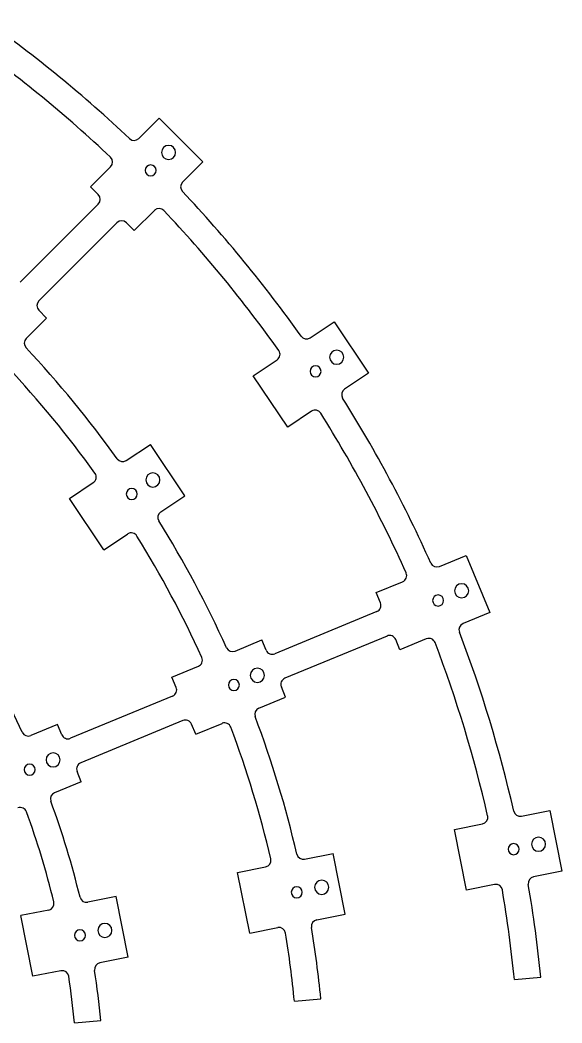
# Model space of a CAD drawing. Header units: millimetres. Extents: x -62 to 273, y 1 to 296.
# Drawn here: x 149.9 to 272.5, y 5.7 to 232.7 of the extents above; entities that cross this region are included whole.
import ezdxf

# ---------------------------------------------------------------- set-up
doc = ezdxf.new("R2010")
doc.units = ezdxf.units.MM
doc.header["$MEASUREMENT"] = 0

# ---------------------------------------------------------------- blocks, each defined once
blk = doc.blocks.new('block 4')
at = {"color": 7, "lineweight": 25, "true_color": 0xffffff}
blk.add_open_spline([(260.32, 45.02), (260.32, 45.71), (260.88, 46.27), (261.57, 46.27), (262.26, 46.27), (262.82, 45.71), (262.82, 45.02), (262.82, 44.33), (262.26, 43.77), (261.57, 43.77), (260.88, 43.77), (260.32, 44.33), (260.32, 45.02), (260.32, 45.02), (260.32, 45.02), (260.32, 45.02)], degree=3, knots=[0, 0, 0, 0, 1, 1, 1, 2, 2, 2, 3, 3, 3, 4, 4, 4, 5, 5, 5, 5], dxfattribs=at)
blk = doc.blocks.new('block 5')
at = {"color": 7, "lineweight": 25, "true_color": 0xffffff}
blk.add_open_spline([(265.61, 46.14), (265.61, 47.03), (266.33, 47.74), (267.21, 47.74), (268.1, 47.74), (268.81, 47.03), (268.81, 46.14), (268.81, 45.26), (268.1, 44.54), (267.21, 44.54), (266.33, 44.54), (265.61, 45.26), (265.61, 46.14), (265.61, 46.14), (265.61, 46.14), (265.61, 46.14)], degree=3, knots=[0, 0, 0, 0, 1, 1, 1, 2, 2, 2, 3, 3, 3, 4, 4, 4, 5, 5, 5, 5], dxfattribs=at)
blk = doc.blocks.new('block 6')
at = {"color": 7, "lineweight": 25, "true_color": 0xffffff}
blk.add_open_spline([(243.25, 101.3), (243.25, 101.99), (243.81, 102.55), (244.5, 102.55), (245.19, 102.55), (245.75, 101.99), (245.75, 101.3), (245.75, 100.61), (245.19, 100.05), (244.5, 100.05), (243.81, 100.05), (243.25, 100.61), (243.25, 101.3), (243.25, 101.3), (243.25, 101.3), (243.25, 101.3)], degree=3, knots=[0, 0, 0, 0, 1, 1, 1, 2, 2, 2, 3, 3, 3, 4, 4, 4, 5, 5, 5, 5], dxfattribs=at)
blk = doc.blocks.new('block 7')
at = {"color": 7, "lineweight": 25, "true_color": 0xffffff}
blk.add_open_spline([(248.21, 103.5), (248.21, 104.38), (248.93, 105.1), (249.81, 105.1), (250.7, 105.1), (251.41, 104.38), (251.41, 103.5), (251.41, 102.62), (250.7, 101.9), (249.81, 101.9), (248.93, 101.9), (248.21, 102.62), (248.21, 103.5), (248.21, 103.5), (248.21, 103.5), (248.21, 103.5)], degree=3, knots=[0, 0, 0, 0, 1, 1, 1, 2, 2, 2, 3, 3, 3, 4, 4, 4, 5, 5, 5, 5], dxfattribs=at)
blk = doc.blocks.new('block 8')
at = {"color": 7, "lineweight": 25, "true_color": 0xffffff}
blk.add_open_spline([(215.53, 153.16), (215.53, 153.85), (216.09, 154.41), (216.78, 154.41), (217.47, 154.41), (218.03, 153.85), (218.03, 153.16), (218.03, 152.47), (217.47, 151.91), (216.78, 151.91), (216.09, 151.91), (215.53, 152.47), (215.53, 153.16), (215.53, 153.16), (215.53, 153.16), (215.53, 153.16)], degree=3, knots=[0, 0, 0, 0, 1, 1, 1, 2, 2, 2, 3, 3, 3, 4, 4, 4, 5, 5, 5, 5], dxfattribs=at)
blk = doc.blocks.new('block 9')
at = {"color": 7, "lineweight": 25, "true_color": 0xffffff}
blk.add_open_spline([(219.96, 156.36), (219.96, 157.24), (220.68, 157.96), (221.56, 157.96), (222.44, 157.96), (223.16, 157.24), (223.16, 156.36), (223.16, 155.48), (222.44, 154.76), (221.56, 154.76), (220.68, 154.76), (219.96, 155.48), (219.96, 156.36), (219.96, 156.36), (219.96, 156.36), (219.96, 156.36)], degree=3, knots=[0, 0, 0, 0, 1, 1, 1, 2, 2, 2, 3, 3, 3, 4, 4, 4, 5, 5, 5, 5], dxfattribs=at)
blk = doc.blocks.new('block 10')
at = {"color": 7, "lineweight": 25, "true_color": 0xffffff}
blk.add_open_spline([(178.22, 198.63), (178.22, 199.32), (178.78, 199.88), (179.47, 199.88), (180.16, 199.88), (180.72, 199.32), (180.72, 198.63), (180.72, 197.94), (180.16, 197.38), (179.47, 197.38), (178.78, 197.38), (178.22, 197.94), (178.22, 198.63), (178.22, 198.63), (178.22, 198.63), (178.22, 198.63)], degree=3, knots=[0, 0, 0, 0, 1, 1, 1, 2, 2, 2, 3, 3, 3, 4, 4, 4, 5, 5, 5, 5], dxfattribs=at)
blk = doc.blocks.new('block 11')
at = {"color": 7, "lineweight": 25, "true_color": 0xffffff}
blk.add_open_spline([(181.94, 202.69), (181.94, 203.57), (182.65, 204.29), (183.54, 204.29), (184.42, 204.29), (185.14, 203.57), (185.14, 202.69), (185.14, 201.81), (184.42, 201.09), (183.54, 201.09), (182.65, 201.09), (181.94, 201.81), (181.94, 202.69), (181.94, 202.69), (181.94, 202.69), (181.94, 202.69)], degree=3, knots=[0, 0, 0, 0, 1, 1, 1, 2, 2, 2, 3, 3, 3, 4, 4, 4, 5, 5, 5, 5], dxfattribs=at)
blk = doc.blocks.new('block 20')
at = {"color": 7, "lineweight": 25, "true_color": 0xffffff}
blk.add_open_spline([(211.28, 35.27), (211.28, 35.96), (211.84, 36.52), (212.53, 36.52), (213.22, 36.52), (213.78, 35.96), (213.78, 35.27), (213.78, 34.58), (213.22, 34.02), (212.53, 34.02), (211.84, 34.02), (211.28, 34.58), (211.28, 35.27), (211.28, 35.27), (211.28, 35.27), (211.28, 35.27)], degree=3, knots=[0, 0, 0, 0, 1, 1, 1, 2, 2, 2, 3, 3, 3, 4, 4, 4, 5, 5, 5, 5], dxfattribs=at)
blk = doc.blocks.new('block 21')
at = {"color": 7, "lineweight": 25, "true_color": 0xffffff}
blk.add_open_spline([(216.57, 36.39), (216.57, 37.27), (217.29, 37.99), (218.17, 37.99), (219.06, 37.99), (219.77, 37.27), (219.77, 36.39), (219.77, 35.5), (219.06, 34.79), (218.17, 34.79), (217.29, 34.79), (216.57, 35.5), (216.57, 36.39), (216.57, 36.39), (216.57, 36.39), (216.57, 36.39)], degree=3, knots=[0, 0, 0, 0, 1, 1, 1, 2, 2, 2, 3, 3, 3, 4, 4, 4, 5, 5, 5, 5], dxfattribs=at)
blk = doc.blocks.new('block 22')
at = {"color": 7, "lineweight": 25, "true_color": 0xffffff}
blk.add_open_spline([(197.06, 82.16), (197.06, 82.85), (197.62, 83.41), (198.31, 83.41), (199, 83.41), (199.56, 82.85), (199.56, 82.16), (199.56, 81.47), (199, 80.91), (198.31, 80.91), (197.62, 80.91), (197.06, 81.47), (197.06, 82.16), (197.06, 82.16), (197.06, 82.16), (197.06, 82.16)], degree=3, knots=[0, 0, 0, 0, 1, 1, 1, 2, 2, 2, 3, 3, 3, 4, 4, 4, 5, 5, 5, 5], dxfattribs=at)
blk = doc.blocks.new('block 23')
at = {"color": 7, "lineweight": 25, "true_color": 0xffffff}
blk.add_open_spline([(202.02, 84.36), (202.02, 85.25), (202.74, 85.96), (203.62, 85.96), (204.5, 85.96), (205.22, 85.25), (205.22, 84.36), (205.22, 83.48), (204.5, 82.76), (203.62, 82.76), (202.74, 82.76), (202.02, 83.48), (202.02, 84.36), (202.02, 84.36), (202.02, 84.36), (202.02, 84.36)], degree=3, knots=[0, 0, 0, 0, 1, 1, 1, 2, 2, 2, 3, 3, 3, 4, 4, 4, 5, 5, 5, 5], dxfattribs=at)
blk = doc.blocks.new('block 24')
at = {"color": 7, "lineweight": 25, "true_color": 0xffffff}
blk.add_open_spline([(173.96, 125.39), (173.96, 126.08), (174.52, 126.64), (175.21, 126.64), (175.9, 126.64), (176.46, 126.08), (176.46, 125.39), (176.46, 124.7), (175.9, 124.14), (175.21, 124.14), (174.52, 124.14), (173.96, 124.7), (173.96, 125.39), (173.96, 125.39), (173.96, 125.39), (173.96, 125.39)], degree=3, knots=[0, 0, 0, 0, 1, 1, 1, 2, 2, 2, 3, 3, 3, 4, 4, 4, 5, 5, 5, 5], dxfattribs=at)
blk = doc.blocks.new('block 25')
at = {"color": 7, "lineweight": 25, "true_color": 0xffffff}
blk.add_open_spline([(178.39, 128.58), (178.39, 129.46), (179.1, 130.18), (179.99, 130.18), (180.87, 130.18), (181.59, 129.46), (181.59, 128.58), (181.59, 127.7), (180.87, 126.98), (179.99, 126.98), (179.1, 126.98), (178.39, 127.7), (178.39, 128.58), (178.39, 128.58), (178.39, 128.58), (178.39, 128.58)], degree=3, knots=[0, 0, 0, 0, 1, 1, 1, 2, 2, 2, 3, 3, 3, 4, 4, 4, 5, 5, 5, 5], dxfattribs=at)
blk = doc.blocks.new('block 36')
at = {"color": 7, "lineweight": 25, "true_color": 0xffffff}
blk.add_open_spline([(162.25, 25.51), (162.25, 26.2), (162.8, 26.76), (163.5, 26.76), (164.19, 26.76), (164.75, 26.2), (164.75, 25.51), (164.75, 24.82), (164.19, 24.26), (163.5, 24.26), (162.8, 24.26), (162.25, 24.82), (162.25, 25.51), (162.25, 25.51), (162.25, 25.51), (162.25, 25.51)], degree=3, knots=[0, 0, 0, 0, 1, 1, 1, 2, 2, 2, 3, 3, 3, 4, 4, 4, 5, 5, 5, 5], dxfattribs=at)
blk = doc.blocks.new('block 37')
at = {"color": 7, "lineweight": 25, "true_color": 0xffffff}
blk.add_open_spline([(167.53, 26.63), (167.53, 27.52), (168.25, 28.23), (169.13, 28.23), (170.02, 28.23), (170.73, 27.52), (170.73, 26.63), (170.73, 25.75), (170.02, 25.03), (169.13, 25.03), (168.25, 25.03), (167.53, 25.75), (167.53, 26.63), (167.53, 26.63), (167.53, 26.63), (167.53, 26.63)], degree=3, knots=[0, 0, 0, 0, 1, 1, 1, 2, 2, 2, 3, 3, 3, 4, 4, 4, 5, 5, 5, 5], dxfattribs=at)
blk = doc.blocks.new('block 38')
at = {"color": 7, "lineweight": 25, "true_color": 0xffffff}
blk.add_open_spline([(150.86, 63.03), (150.86, 63.72), (151.42, 64.28), (152.11, 64.28), (152.8, 64.28), (153.36, 63.72), (153.36, 63.03), (153.36, 62.34), (152.8, 61.78), (152.11, 61.78), (151.42, 61.78), (150.86, 62.34), (150.86, 63.03), (150.86, 63.03), (150.86, 63.03), (150.86, 63.03)], degree=3, knots=[0, 0, 0, 0, 1, 1, 1, 2, 2, 2, 3, 3, 3, 4, 4, 4, 5, 5, 5, 5], dxfattribs=at)
blk = doc.blocks.new('block 39')
at = {"color": 7, "lineweight": 25, "true_color": 0xffffff}
blk.add_open_spline([(155.83, 65.23), (155.83, 66.11), (156.54, 66.83), (157.43, 66.83), (158.31, 66.83), (159.03, 66.11), (159.03, 65.23), (159.03, 64.35), (158.31, 63.63), (157.43, 63.63), (156.54, 63.63), (155.83, 64.35), (155.83, 65.23), (155.83, 65.23), (155.83, 65.23), (155.83, 65.23)], degree=3, knots=[0, 0, 0, 0, 1, 1, 1, 2, 2, 2, 3, 3, 3, 4, 4, 4, 5, 5, 5, 5], dxfattribs=at)
blk = doc.blocks.new('block 111')
at = {"color": 7, "lineweight": 25, "true_color": 0xffffff}
blk.add_lwpolyline([(167.63, 191.02), (149.95, 173.35)], dxfattribs=at)
blk = doc.blocks.new('block 112')
at = {"color": 7, "lineweight": 25, "true_color": 0xffffff}
blk.add_lwpolyline([(167.63, 193.15), (165.86, 194.91)], dxfattribs=at)
blk = doc.blocks.new('block 113')
at = {"color": 7, "lineweight": 25, "true_color": 0xffffff}
blk.add_lwpolyline([(165.86, 194.91), (170.43, 199.48)], dxfattribs=at)
blk = doc.blocks.new('block 167')
at = {"color": 7, "lineweight": 25, "true_color": 0xffffff}
blk.add_lwpolyline([(158.44, 73.23), (152.39, 70.72)], dxfattribs=at)
blk = doc.blocks.new('block 168')
at = {"color": 7, "lineweight": 25, "true_color": 0xffffff}
blk.add_lwpolyline([(159.4, 70.92), (158.44, 73.23)], dxfattribs=at)
blk = doc.blocks.new('block 169')
at = {"color": 7, "lineweight": 25, "true_color": 0xffffff}
blk.add_lwpolyline([(184.46, 79.67), (161.36, 70.11)], dxfattribs=at)
blk = doc.blocks.new('block 170')
at = {"color": 7, "lineweight": 25, "true_color": 0xffffff}
blk.add_lwpolyline([(185.27, 81.63), (184.31, 83.94)], dxfattribs=at)
blk = doc.blocks.new('block 171')
at = {"color": 7, "lineweight": 25, "true_color": 0xffffff}
blk.add_lwpolyline([(184.31, 83.94), (190.27, 86.41)], dxfattribs=at)
blk = doc.blocks.new('block 172')
at = {"color": 7, "lineweight": 25, "true_color": 0xffffff}
blk.add_lwpolyline([(168.91, 112.76), (174.27, 116.34)], dxfattribs=at)
blk = doc.blocks.new('block 173')
at = {"color": 7, "lineweight": 25, "true_color": 0xffffff}
blk.add_lwpolyline([(168.91, 112.76), (161.13, 124.4)], dxfattribs=at)
blk = doc.blocks.new('block 174')
at = {"color": 7, "lineweight": 25, "true_color": 0xffffff}
blk.add_lwpolyline([(161.13, 124.4), (166.49, 127.98)], dxfattribs=at)
blk = doc.blocks.new('block 179')
at = {"color": 7, "lineweight": 25, "true_color": 0xffffff}
blk.add_lwpolyline([(151.33, 160.59), (155.96, 165.21)], dxfattribs=at)
blk = doc.blocks.new('block 180')
at = {"color": 7, "lineweight": 25, "true_color": 0xffffff}
blk.add_lwpolyline([(173.98, 132.99), (179.42, 136.62)], dxfattribs=at)
blk = doc.blocks.new('block 181')
at = {"color": 7, "lineweight": 25, "true_color": 0xffffff}
blk.add_lwpolyline([(187.2, 124.98), (179.42, 136.62)], dxfattribs=at)
blk = doc.blocks.new('block 182')
at = {"color": 7, "lineweight": 25, "true_color": 0xffffff}
blk.add_lwpolyline([(181.76, 121.35), (187.2, 124.98)], dxfattribs=at)
blk = doc.blocks.new('block 183')
at = {"color": 7, "lineweight": 25, "true_color": 0xffffff}
blk.add_lwpolyline([(198.59, 89.86), (204.64, 92.36)], dxfattribs=at)
blk = doc.blocks.new('block 184')
at = {"color": 7, "lineweight": 25, "true_color": 0xffffff}
blk.add_lwpolyline([(205.59, 90.05), (204.64, 92.36)], dxfattribs=at)
blk = doc.blocks.new('block 185')
at = {"color": 7, "lineweight": 25, "true_color": 0xffffff}
blk.add_lwpolyline([(230.65, 98.81), (207.55, 89.24)], dxfattribs=at)
blk = doc.blocks.new('block 186')
at = {"color": 7, "lineweight": 25, "true_color": 0xffffff}
blk.add_lwpolyline([(231.46, 100.77), (230.51, 103.08)], dxfattribs=at)
blk = doc.blocks.new('block 187')
at = {"color": 7, "lineweight": 25, "true_color": 0xffffff}
blk.add_lwpolyline([(230.51, 103.08), (236.47, 105.55)], dxfattribs=at)
blk = doc.blocks.new('block 188')
at = {"color": 7, "lineweight": 25, "true_color": 0xffffff}
blk.add_lwpolyline([(215.85, 144.13), (210.48, 140.54)], dxfattribs=at)
blk = doc.blocks.new('block 189')
at = {"color": 7, "lineweight": 25, "true_color": 0xffffff}
blk.add_lwpolyline([(210.48, 140.54), (202.7, 152.18)], dxfattribs=at)
blk = doc.blocks.new('block 190')
at = {"color": 7, "lineweight": 25, "true_color": 0xffffff}
blk.add_lwpolyline([(202.7, 152.18), (208.08, 155.77)], dxfattribs=at)
blk = doc.blocks.new('block 191')
at = {"color": 7, "lineweight": 25, "true_color": 0xffffff}
blk.add_lwpolyline([(180.33, 189.58), (175.76, 185.01)], dxfattribs=at)
blk = doc.blocks.new('block 192')
at = {"color": 7, "lineweight": 25, "true_color": 0xffffff}
blk.add_lwpolyline([(175.76, 185.01), (173.99, 186.78)], dxfattribs=at)
blk = doc.blocks.new('block 193')
at = {"color": 7, "lineweight": 25, "true_color": 0xffffff}
blk.add_lwpolyline([(171.87, 186.78), (154.19, 169.1)], dxfattribs=at)
blk = doc.blocks.new('block 194')
at = {"color": 7, "lineweight": 25, "true_color": 0xffffff}
blk.add_lwpolyline([(155.96, 165.21), (154.19, 166.98)], dxfattribs=at)
blk = doc.blocks.new('block 245')
at = {"color": 7, "lineweight": 25, "true_color": 0xffffff}
blk.add_lwpolyline([(176.79, 205.85), (181.41, 210.47)], dxfattribs=at)
blk = doc.blocks.new('block 246')
at = {"color": 7, "lineweight": 25, "true_color": 0xffffff}
blk.add_lwpolyline([(181.41, 210.47), (191.31, 200.57)], dxfattribs=at)
blk = doc.blocks.new('block 247')
at = {"color": 7, "lineweight": 25, "true_color": 0xffffff}
blk.add_lwpolyline([(191.31, 200.57), (186.69, 195.95)], dxfattribs=at)
blk = doc.blocks.new('block 248')
at = {"color": 7, "lineweight": 25, "true_color": 0xffffff}
blk.add_lwpolyline([(215.56, 160.77), (221, 164.4)], dxfattribs=at)
blk = doc.blocks.new('block 249')
at = {"color": 7, "lineweight": 25, "true_color": 0xffffff}
blk.add_lwpolyline([(221, 164.4), (228.77, 152.76)], dxfattribs=at)
blk = doc.blocks.new('block 250')
at = {"color": 7, "lineweight": 25, "true_color": 0xffffff}
blk.add_lwpolyline([(228.77, 152.76), (223.34, 149.13)], dxfattribs=at)
blk = doc.blocks.new('block 251')
at = {"color": 7, "lineweight": 25, "true_color": 0xffffff}
blk.add_lwpolyline([(244.79, 109), (250.83, 111.5)], dxfattribs=at)
blk = doc.blocks.new('block 252')
at = {"color": 7, "lineweight": 25, "true_color": 0xffffff}
blk.add_lwpolyline([(250.83, 111.5), (256.19, 98.56)], dxfattribs=at)
blk = doc.blocks.new('block 253')
at = {"color": 7, "lineweight": 25, "true_color": 0xffffff}
blk.add_lwpolyline([(256.19, 98.56), (250.15, 96.06)], dxfattribs=at)
blk = doc.blocks.new('block 254')
at = {"color": 7, "lineweight": 25, "true_color": 0xffffff}
blk.add_lwpolyline([(263.36, 52.51), (269.77, 53.79)], dxfattribs=at)
blk = doc.blocks.new('block 255')
at = {"color": 7, "lineweight": 25, "true_color": 0xffffff}
blk.add_lwpolyline([(269.77, 53.79), (272.5, 40.06)], dxfattribs=at)
blk = doc.blocks.new('block 256')
at = {"color": 7, "lineweight": 25, "true_color": 0xffffff}
blk.add_lwpolyline([(272.5, 40.06), (266.09, 38.78)], dxfattribs=at)
blk = doc.blocks.new('block 257')
at = {"color": 7, "lineweight": 25, "true_color": 0xffffff}
blk.add_lwpolyline([(261.75, 15.49), (267.72, 16.08)], dxfattribs=at)
blk = doc.blocks.new('block 258')
at = {"color": 7, "lineweight": 25, "true_color": 0xffffff}
blk.add_lwpolyline([(257.26, 37.03), (250.92, 35.77)], dxfattribs=at)
blk = doc.blocks.new('block 259')
at = {"color": 7, "lineweight": 25, "true_color": 0xffffff}
blk.add_lwpolyline([(250.92, 35.77), (248.19, 49.5)], dxfattribs=at)
blk = doc.blocks.new('block 260')
at = {"color": 7, "lineweight": 25, "true_color": 0xffffff}
blk.add_lwpolyline([(248.19, 49.5), (254.53, 50.76)], dxfattribs=at)
blk = doc.blocks.new('block 261')
at = {"color": 7, "lineweight": 25, "true_color": 0xffffff}
blk.add_lwpolyline([(241.83, 92.62), (235.86, 90.14)], dxfattribs=at)
blk = doc.blocks.new('block 262')
at = {"color": 7, "lineweight": 25, "true_color": 0xffffff}
blk.add_lwpolyline([(235.86, 90.14), (234.91, 92.45)], dxfattribs=at)
blk = doc.blocks.new('block 263')
at = {"color": 7, "lineweight": 25, "true_color": 0xffffff}
blk.add_lwpolyline([(232.95, 93.26), (209.85, 83.7)], dxfattribs=at)
blk = doc.blocks.new('block 264')
at = {"color": 7, "lineweight": 25, "true_color": 0xffffff}
blk.add_lwpolyline([(209.99, 79.43), (209.04, 81.74)], dxfattribs=at)
blk = doc.blocks.new('block 265')
at = {"color": 7, "lineweight": 25, "true_color": 0xffffff}
blk.add_lwpolyline([(203.95, 76.92), (209.99, 79.43)], dxfattribs=at)
blk = doc.blocks.new('block 266')
at = {"color": 7, "lineweight": 25, "true_color": 0xffffff}
blk.add_lwpolyline([(214.31, 42.76), (220.73, 44.03)], dxfattribs=at)
blk = doc.blocks.new('block 267')
at = {"color": 7, "lineweight": 25, "true_color": 0xffffff}
blk.add_lwpolyline([(223.46, 30.3), (220.73, 44.03)], dxfattribs=at)
blk = doc.blocks.new('block 268')
at = {"color": 7, "lineweight": 25, "true_color": 0xffffff}
blk.add_lwpolyline([(217.04, 29.03), (223.46, 30.3)], dxfattribs=at)
blk = doc.blocks.new('block 269')
at = {"color": 7, "lineweight": 25, "true_color": 0xffffff}
blk.add_lwpolyline([(212, 10.59), (217.97, 11.18)], dxfattribs=at)
blk = doc.blocks.new('block 270')
at = {"color": 7, "lineweight": 25, "true_color": 0xffffff}
blk.add_lwpolyline([(201.89, 26.01), (208.21, 27.27)], dxfattribs=at)
blk = doc.blocks.new('block 271')
at = {"color": 7, "lineweight": 25, "true_color": 0xffffff}
blk.add_lwpolyline([(201.89, 26.01), (199.15, 39.74)], dxfattribs=at)
blk = doc.blocks.new('block 272')
at = {"color": 7, "lineweight": 25, "true_color": 0xffffff}
blk.add_lwpolyline([(199.15, 39.74), (205.48, 41)], dxfattribs=at)
blk = doc.blocks.new('block 273')
at = {"color": 7, "lineweight": 25, "true_color": 0xffffff}
blk.add_lwpolyline([(189.67, 71.01), (195.63, 73.48)], dxfattribs=at)
blk = doc.blocks.new('block 274')
at = {"color": 7, "lineweight": 25, "true_color": 0xffffff}
blk.add_lwpolyline([(189.67, 71.01), (188.71, 73.32)], dxfattribs=at)
blk = doc.blocks.new('block 275')
at = {"color": 7, "lineweight": 25, "true_color": 0xffffff}
blk.add_lwpolyline([(186.75, 74.13), (163.66, 64.56)], dxfattribs=at)
blk = doc.blocks.new('block 276')
at = {"color": 7, "lineweight": 25, "true_color": 0xffffff}
blk.add_lwpolyline([(163.8, 60.29), (162.84, 62.6)], dxfattribs=at)
blk = doc.blocks.new('block 277')
at = {"color": 7, "lineweight": 25, "true_color": 0xffffff}
blk.add_lwpolyline([(163.8, 60.29), (157.75, 57.79)], dxfattribs=at)
blk = doc.blocks.new('block 278')
at = {"color": 7, "lineweight": 25, "true_color": 0xffffff}
blk.add_lwpolyline([(171.69, 34.28), (165.26, 33)], dxfattribs=at)
blk = doc.blocks.new('block 279')
at = {"color": 7, "lineweight": 25, "true_color": 0xffffff}
blk.add_lwpolyline([(174.42, 20.55), (171.69, 34.28)], dxfattribs=at)
blk = doc.blocks.new('block 280')
at = {"color": 7, "lineweight": 25, "true_color": 0xffffff}
blk.add_lwpolyline([(174.42, 20.55), (168, 19.27)], dxfattribs=at)
blk = doc.blocks.new('block 281')
at = {"color": 7, "lineweight": 25, "true_color": 0xffffff}
blk.add_lwpolyline([(162.27, 5.69), (168.24, 6.28)], dxfattribs=at)
blk = doc.blocks.new('block 282')
at = {"color": 7, "lineweight": 25, "true_color": 0xffffff}
blk.add_lwpolyline([(159.16, 17.51), (152.85, 16.26)], dxfattribs=at)
blk = doc.blocks.new('block 283')
at = {"color": 7, "lineweight": 25, "true_color": 0xffffff}
blk.add_lwpolyline([(152.85, 16.26), (150.12, 29.99)], dxfattribs=at)
blk = doc.blocks.new('block 284')
at = {"color": 7, "lineweight": 25, "true_color": 0xffffff}
blk.add_lwpolyline([(156.43, 31.24), (150.12, 29.99)], dxfattribs=at)
blk = doc.blocks.new('block 350')
at = {"color": 7, "lineweight": 25, "true_color": 0xffffff}
blk.add_open_spline([(167.63, 191.02), (168.21, 191.61), (168.21, 192.56), (167.63, 193.15)], degree=3, dxfattribs=at)
blk = doc.blocks.new('block 351')
at = {"color": 7, "lineweight": 25, "true_color": 0xffffff}
blk.add_open_spline([(170.43, 199.48), (171.01, 200.07), (171.01, 201.02), (170.43, 201.6), (170.42, 201.61), (170.41, 201.62), (170.39, 201.63)], degree=3, knots=[0, 0, 0, 0, 1, 1, 1, 2, 2, 2, 2], dxfattribs=at)
blk = doc.blocks.new('block 352')
at = {"color": 7, "lineweight": 25, "true_color": 0xffffff}
blk.add_open_spline([(170.39, 201.63), (160.45, 211.02), (149.87, 219.7), (138.73, 227.62)], degree=3, dxfattribs=at)
blk = doc.blocks.new('block 405')
at = {"color": 7, "lineweight": 25, "true_color": 0xffffff}
blk.add_open_spline([(150.45, 71.47), (147.26, 78.36), (143.68, 85.05), (139.73, 91.53)], degree=3, dxfattribs=at)
blk = doc.blocks.new('block 406')
at = {"color": 7, "lineweight": 25, "true_color": 0xffffff}
blk.add_open_spline([(150.45, 71.47), (150.79, 70.75), (151.64, 70.41), (152.39, 70.72)], degree=3, dxfattribs=at)
blk = doc.blocks.new('block 407')
at = {"color": 7, "lineweight": 25, "true_color": 0xffffff}
blk.add_open_spline([(159.4, 70.92), (159.72, 70.15), (160.59, 69.79), (161.36, 70.11)], degree=3, dxfattribs=at)
blk = doc.blocks.new('block 408')
at = {"color": 7, "lineweight": 25, "true_color": 0xffffff}
blk.add_open_spline([(184.46, 79.67), (185.22, 79.99), (185.59, 80.87), (185.27, 81.63)], degree=3, dxfattribs=at)
blk = doc.blocks.new('block 409')
at = {"color": 7, "lineweight": 25, "true_color": 0xffffff}
blk.add_open_spline([(190.27, 86.41), (191.04, 86.73), (191.4, 87.61), (191.08, 88.37), (191.08, 88.39), (191.07, 88.4), (191.06, 88.42)], degree=3, knots=[0, 0, 0, 0, 1, 1, 1, 2, 2, 2, 2], dxfattribs=at)
blk = doc.blocks.new('block 410')
at = {"color": 7, "lineweight": 25, "true_color": 0xffffff}
blk.add_open_spline([(191.06, 88.42), (186.75, 97.88), (181.85, 107.05), (176.38, 115.89)], degree=3, dxfattribs=at)
blk = doc.blocks.new('block 411')
at = {"color": 7, "lineweight": 25, "true_color": 0xffffff}
blk.add_open_spline([(176.38, 115.89), (175.95, 116.59), (175.02, 116.81), (174.32, 116.37), (174.3, 116.36), (174.29, 116.35), (174.27, 116.34)], degree=3, knots=[0, 0, 0, 0, 1, 1, 1, 2, 2, 2, 2], dxfattribs=at)
blk = doc.blocks.new('block 412')
at = {"color": 7, "lineweight": 25, "true_color": 0xffffff}
blk.add_open_spline([(166.49, 127.98), (167.18, 128.44), (167.37, 129.38), (166.91, 130.06), (166.9, 130.08), (166.89, 130.09), (166.88, 130.11)], degree=3, knots=[0, 0, 0, 0, 1, 1, 1, 2, 2, 2, 2], dxfattribs=at)
blk = doc.blocks.new('block 413')
at = {"color": 7, "lineweight": 25, "true_color": 0xffffff}
blk.add_open_spline([(166.88, 130.11), (160.81, 138.54), (154.21, 146.58), (147.12, 154.18)], degree=3, dxfattribs=at)
blk = doc.blocks.new('block 417')
at = {"color": 7, "lineweight": 25, "true_color": 0xffffff}
blk.add_open_spline([(151.33, 160.59), (150.76, 160.02), (150.74, 159.09), (151.3, 158.5)], degree=3, dxfattribs=at)
blk = doc.blocks.new('block 418')
at = {"color": 7, "lineweight": 25, "true_color": 0xffffff}
blk.add_open_spline([(171.93, 133.36), (165.6, 142.18), (158.71, 150.57), (151.3, 158.5)], degree=3, dxfattribs=at)
blk = doc.blocks.new('block 419')
at = {"color": 7, "lineweight": 25, "true_color": 0xffffff}
blk.add_open_spline([(171.93, 133.36), (172.4, 132.7), (173.31, 132.54), (173.98, 132.99)], degree=3, dxfattribs=at)
blk = doc.blocks.new('block 420')
at = {"color": 7, "lineweight": 25, "true_color": 0xffffff}
blk.add_open_spline([(181.76, 121.35), (181.09, 120.9), (180.89, 120), (181.32, 119.31)], degree=3, dxfattribs=at)
blk = doc.blocks.new('block 421')
at = {"color": 7, "lineweight": 25, "true_color": 0xffffff}
blk.add_open_spline([(196.65, 90.62), (192.16, 100.51), (187.04, 110.09), (181.32, 119.31)], degree=3, dxfattribs=at)
blk = doc.blocks.new('block 422')
at = {"color": 7, "lineweight": 25, "true_color": 0xffffff}
blk.add_open_spline([(196.65, 90.62), (196.99, 89.89), (197.84, 89.55), (198.59, 89.86)], degree=3, dxfattribs=at)
blk = doc.blocks.new('block 423')
at = {"color": 7, "lineweight": 25, "true_color": 0xffffff}
blk.add_open_spline([(205.59, 90.05), (205.91, 89.29), (206.79, 88.92), (207.55, 89.24)], degree=3, dxfattribs=at)
blk = doc.blocks.new('block 424')
at = {"color": 7, "lineweight": 25, "true_color": 0xffffff}
blk.add_open_spline([(230.65, 98.81), (231.42, 99.13), (231.78, 100), (231.46, 100.77)], degree=3, dxfattribs=at)
blk = doc.blocks.new('block 425')
at = {"color": 7, "lineweight": 25, "true_color": 0xffffff}
blk.add_open_spline([(236.47, 105.55), (237.24, 105.87), (237.6, 106.74), (237.29, 107.51), (237.28, 107.52), (237.27, 107.54), (237.27, 107.55)], degree=3, knots=[0, 0, 0, 0, 1, 1, 1, 2, 2, 2, 2], dxfattribs=at)
blk = doc.blocks.new('block 426')
at = {"color": 7, "lineweight": 25, "true_color": 0xffffff}
blk.add_open_spline([(237.27, 107.55), (231.67, 120.02), (225.22, 132.09), (217.96, 143.68)], degree=3, dxfattribs=at)
blk = doc.blocks.new('block 427')
at = {"color": 7, "lineweight": 25, "true_color": 0xffffff}
blk.add_open_spline([(217.96, 143.68), (217.52, 144.38), (216.59, 144.59), (215.89, 144.15), (215.88, 144.14), (215.87, 144.14), (215.85, 144.13)], degree=3, knots=[0, 0, 0, 0, 1, 1, 1, 2, 2, 2, 2], dxfattribs=at)
blk = doc.blocks.new('block 428')
at = {"color": 7, "lineweight": 25, "true_color": 0xffffff}
blk.add_open_spline([(208.08, 155.77), (208.76, 156.23), (208.95, 157.16), (208.49, 157.85), (208.48, 157.86), (208.47, 157.87), (208.46, 157.88)], degree=3, knots=[0, 0, 0, 0, 1, 1, 1, 2, 2, 2, 2], dxfattribs=at)
blk = doc.blocks.new('block 429')
at = {"color": 7, "lineweight": 25, "true_color": 0xffffff}
blk.add_open_spline([(208.46, 157.88), (200.54, 169.03), (191.86, 179.61), (182.48, 189.55)], degree=3, dxfattribs=at)
blk = doc.blocks.new('block 430')
at = {"color": 7, "lineweight": 25, "true_color": 0xffffff}
blk.add_open_spline([(182.48, 189.55), (181.91, 190.15), (180.96, 190.18), (180.36, 189.61), (180.35, 189.6), (180.34, 189.59), (180.33, 189.58)], degree=3, knots=[0, 0, 0, 0, 1, 1, 1, 2, 2, 2, 2], dxfattribs=at)
blk = doc.blocks.new('block 431')
at = {"color": 7, "lineweight": 25, "true_color": 0xffffff}
blk.add_open_spline([(173.99, 186.78), (173.4, 187.37), (172.45, 187.37), (171.87, 186.78)], degree=3, dxfattribs=at)
blk = doc.blocks.new('block 432')
at = {"color": 7, "lineweight": 25, "true_color": 0xffffff}
blk.add_open_spline([(154.19, 169.1), (153.61, 168.52), (153.61, 167.57), (154.19, 166.98)], degree=3, dxfattribs=at)
blk = doc.blocks.new('block 491')
at = {"color": 7, "lineweight": 25, "true_color": 0xffffff}
blk.add_open_spline([(174.7, 205.82), (164.44, 215.52), (153.51, 224.49), (141.99, 232.66)], degree=3, dxfattribs=at)
blk = doc.blocks.new('block 492')
at = {"color": 7, "lineweight": 25, "true_color": 0xffffff}
blk.add_open_spline([(174.7, 205.82), (175.29, 205.26), (176.22, 205.27), (176.79, 205.85)], degree=3, dxfattribs=at)
blk = doc.blocks.new('block 493')
at = {"color": 7, "lineweight": 25, "true_color": 0xffffff}
blk.add_open_spline([(186.69, 195.95), (186.12, 195.37), (186.1, 194.45), (186.66, 193.86)], degree=3, dxfattribs=at)
blk = doc.blocks.new('block 494')
at = {"color": 7, "lineweight": 25, "true_color": 0xffffff}
blk.add_open_spline([(213.5, 161.15), (205.33, 172.67), (196.36, 183.6), (186.66, 193.86)], degree=3, dxfattribs=at)
blk = doc.blocks.new('block 495')
at = {"color": 7, "lineweight": 25, "true_color": 0xffffff}
blk.add_open_spline([(213.5, 161.15), (213.97, 160.49), (214.89, 160.32), (215.56, 160.77)], degree=3, dxfattribs=at)
blk = doc.blocks.new('block 496')
at = {"color": 7, "lineweight": 25, "true_color": 0xffffff}
blk.add_open_spline([(223.34, 149.13), (222.66, 148.68), (222.47, 147.77), (222.9, 147.08)], degree=3, dxfattribs=at)
blk = doc.blocks.new('block 497')
at = {"color": 7, "lineweight": 25, "true_color": 0xffffff}
blk.add_open_spline([(242.85, 109.77), (237.08, 122.66), (230.42, 135.13), (222.9, 147.08)], degree=3, dxfattribs=at)
blk = doc.blocks.new('block 498')
at = {"color": 7, "lineweight": 25, "true_color": 0xffffff}
blk.add_open_spline([(242.85, 109.77), (243.18, 109.03), (244.04, 108.68), (244.79, 109)], degree=3, dxfattribs=at)
blk = doc.blocks.new('block 499')
at = {"color": 7, "lineweight": 25, "true_color": 0xffffff}
blk.add_open_spline([(250.15, 96.06), (249.4, 95.75), (249.03, 94.9), (249.32, 94.14)], degree=3, dxfattribs=at)
blk = doc.blocks.new('block 500')
at = {"color": 7, "lineweight": 25, "true_color": 0xffffff}
blk.add_open_spline([(261.6, 53.65), (258.46, 67.42), (254.36, 80.95), (249.32, 94.14)], degree=3, dxfattribs=at)
blk = doc.blocks.new('block 501')
at = {"color": 7, "lineweight": 25, "true_color": 0xffffff}
blk.add_open_spline([(261.6, 53.65), (261.78, 52.86), (262.56, 52.35), (263.36, 52.51)], degree=3, dxfattribs=at)
blk = doc.blocks.new('block 502')
at = {"color": 7, "lineweight": 25, "true_color": 0xffffff}
blk.add_open_spline([(266.09, 38.78), (265.29, 38.62), (264.77, 37.86), (264.9, 37.06)], degree=3, dxfattribs=at)
blk = doc.blocks.new('block 503')
at = {"color": 7, "lineweight": 25, "true_color": 0xffffff}
blk.add_open_spline([(267.72, 16.08), (267.02, 23.1), (266.09, 30.1), (264.9, 37.06)], degree=3, dxfattribs=at)
blk = doc.blocks.new('block 504')
at = {"color": 7, "lineweight": 25, "true_color": 0xffffff}
blk.add_open_spline([(261.75, 15.49), (261.08, 22.29), (260.17, 29.07), (259.03, 35.8)], degree=3, dxfattribs=at)
blk = doc.blocks.new('block 505')
at = {"color": 7, "lineweight": 25, "true_color": 0xffffff}
blk.add_open_spline([(259.03, 35.8), (258.89, 36.62), (258.12, 37.17), (257.3, 37.03), (257.29, 37.03), (257.27, 37.03), (257.26, 37.03)], degree=3, knots=[0, 0, 0, 0, 1, 1, 1, 2, 2, 2, 2], dxfattribs=at)
blk = doc.blocks.new('block 506')
at = {"color": 7, "lineweight": 25, "true_color": 0xffffff}
blk.add_open_spline([(254.53, 50.76), (255.34, 50.92), (255.87, 51.71), (255.71, 52.52), (255.7, 52.53), (255.7, 52.55), (255.7, 52.56)], degree=3, knots=[0, 0, 0, 0, 1, 1, 1, 2, 2, 2, 2], dxfattribs=at)
blk = doc.blocks.new('block 507')
at = {"color": 7, "lineweight": 25, "true_color": 0xffffff}
blk.add_open_spline([(255.7, 52.56), (252.64, 65.89), (248.67, 78.99), (243.81, 91.76)], degree=3, dxfattribs=at)
blk = doc.blocks.new('block 508')
at = {"color": 7, "lineweight": 25, "true_color": 0xffffff}
blk.add_open_spline([(243.81, 91.76), (243.51, 92.54), (242.65, 92.93), (241.87, 92.63), (241.86, 92.63), (241.84, 92.62), (241.83, 92.62)], degree=3, knots=[0, 0, 0, 0, 1, 1, 1, 2, 2, 2, 2], dxfattribs=at)
blk = doc.blocks.new('block 509')
at = {"color": 7, "lineweight": 25, "true_color": 0xffffff}
blk.add_open_spline([(234.91, 92.45), (234.59, 93.22), (233.71, 93.58), (232.95, 93.26)], degree=3, dxfattribs=at)
blk = doc.blocks.new('block 510')
at = {"color": 7, "lineweight": 25, "true_color": 0xffffff}
blk.add_open_spline([(209.85, 83.7), (209.08, 83.38), (208.72, 82.5), (209.04, 81.74)], degree=3, dxfattribs=at)
blk = doc.blocks.new('block 511')
at = {"color": 7, "lineweight": 25, "true_color": 0xffffff}
blk.add_open_spline([(203.95, 76.92), (203.2, 76.61), (202.83, 75.77), (203.12, 75.01)], degree=3, dxfattribs=at)
blk = doc.blocks.new('block 512')
at = {"color": 7, "lineweight": 25, "true_color": 0xffffff}
blk.add_open_spline([(212.56, 43.89), (210.09, 54.45), (206.93, 64.85), (203.12, 75.01)], degree=3, dxfattribs=at)
blk = doc.blocks.new('block 513')
at = {"color": 7, "lineweight": 25, "true_color": 0xffffff}
blk.add_open_spline([(212.56, 43.89), (212.74, 43.1), (213.52, 42.6), (214.31, 42.76)], degree=3, dxfattribs=at)
blk = doc.blocks.new('block 514')
at = {"color": 7, "lineweight": 25, "true_color": 0xffffff}
blk.add_open_spline([(217.04, 29.03), (216.25, 28.87), (215.73, 28.11), (215.86, 27.31)], degree=3, dxfattribs=at)
blk = doc.blocks.new('block 515')
at = {"color": 7, "lineweight": 25, "true_color": 0xffffff}
blk.add_open_spline([(217.97, 11.18), (217.44, 16.58), (216.74, 21.96), (215.86, 27.31)], degree=3, dxfattribs=at)
blk = doc.blocks.new('block 516')
at = {"color": 7, "lineweight": 25, "true_color": 0xffffff}
blk.add_open_spline([(212, 10.59), (211.49, 15.76), (210.82, 20.91), (209.99, 26.04)], degree=3, dxfattribs=at)
blk = doc.blocks.new('block 517')
at = {"color": 7, "lineweight": 25, "true_color": 0xffffff}
blk.add_open_spline([(209.99, 26.04), (209.85, 26.86), (209.08, 27.41), (208.26, 27.28), (208.25, 27.28), (208.23, 27.27), (208.21, 27.27)], degree=3, knots=[0, 0, 0, 0, 1, 1, 1, 2, 2, 2, 2], dxfattribs=at)
blk = doc.blocks.new('block 518')
at = {"color": 7, "lineweight": 25, "true_color": 0xffffff}
blk.add_open_spline([(205.48, 41), (206.29, 41.16), (206.82, 41.95), (206.66, 42.76), (206.66, 42.78), (206.65, 42.8), (206.65, 42.81)], degree=3, knots=[0, 0, 0, 0, 1, 1, 1, 2, 2, 2, 2], dxfattribs=at)
blk = doc.blocks.new('block 519')
at = {"color": 7, "lineweight": 25, "true_color": 0xffffff}
blk.add_open_spline([(206.65, 42.81), (204.27, 52.93), (201.25, 62.88), (197.61, 72.62)], degree=3, dxfattribs=at)
blk = doc.blocks.new('block 520')
at = {"color": 7, "lineweight": 25, "true_color": 0xffffff}
blk.add_open_spline([(197.61, 72.62), (197.32, 73.39), (196.45, 73.79), (195.68, 73.5), (195.66, 73.49), (195.64, 73.48), (195.63, 73.48)], degree=3, knots=[0, 0, 0, 0, 1, 1, 1, 2, 2, 2, 2], dxfattribs=at)
blk = doc.blocks.new('block 521')
at = {"color": 7, "lineweight": 25, "true_color": 0xffffff}
blk.add_open_spline([(188.71, 73.32), (188.4, 74.08), (187.52, 74.45), (186.75, 74.13)], degree=3, dxfattribs=at)
blk = doc.blocks.new('block 522')
at = {"color": 7, "lineweight": 25, "true_color": 0xffffff}
blk.add_open_spline([(163.66, 64.56), (162.89, 64.25), (162.53, 63.37), (162.84, 62.6)], degree=3, dxfattribs=at)
blk = doc.blocks.new('block 523')
at = {"color": 7, "lineweight": 25, "true_color": 0xffffff}
blk.add_open_spline([(157.75, 57.79), (157, 57.48), (156.63, 56.64), (156.91, 55.88)], degree=3, dxfattribs=at)
blk = doc.blocks.new('block 524')
at = {"color": 7, "lineweight": 25, "true_color": 0xffffff}
blk.add_open_spline([(163.51, 34.12), (161.72, 41.49), (159.52, 48.76), (156.91, 55.88)], degree=3, dxfattribs=at)
blk = doc.blocks.new('block 525')
at = {"color": 7, "lineweight": 25, "true_color": 0xffffff}
blk.add_open_spline([(163.51, 34.12), (163.7, 33.34), (164.48, 32.84), (165.26, 33)], degree=3, dxfattribs=at)
blk = doc.blocks.new('block 526')
at = {"color": 7, "lineweight": 25, "true_color": 0xffffff}
blk.add_open_spline([(168, 19.27), (167.21, 19.11), (166.68, 18.36), (166.81, 17.57)], degree=3, dxfattribs=at)
blk = doc.blocks.new('block 527')
at = {"color": 7, "lineweight": 25, "true_color": 0xffffff}
blk.add_open_spline([(168.24, 6.28), (167.87, 10.06), (167.39, 13.82), (166.81, 17.57)], degree=3, dxfattribs=at)
blk = doc.blocks.new('block 528')
at = {"color": 7, "lineweight": 25, "true_color": 0xffffff}
blk.add_open_spline([(162.27, 5.69), (161.92, 9.23), (161.48, 12.76), (160.94, 16.27)], degree=3, dxfattribs=at)
blk = doc.blocks.new('block 529')
at = {"color": 7, "lineweight": 25, "true_color": 0xffffff}
blk.add_open_spline([(160.94, 16.27), (160.81, 17.09), (160.04, 17.65), (159.22, 17.52), (159.2, 17.52), (159.18, 17.52), (159.16, 17.51)], degree=3, knots=[0, 0, 0, 0, 1, 1, 1, 2, 2, 2, 2], dxfattribs=at)
blk = doc.blocks.new('block 530')
at = {"color": 7, "lineweight": 25, "true_color": 0xffffff}
blk.add_open_spline([(156.43, 31.24), (157.24, 31.4), (157.77, 32.19), (157.61, 33.01), (157.6, 33.03), (157.6, 33.05), (157.59, 33.07)], degree=3, knots=[0, 0, 0, 0, 1, 1, 1, 2, 2, 2, 2], dxfattribs=at)
blk = doc.blocks.new('block 531')
at = {"color": 7, "lineweight": 25, "true_color": 0xffffff}
blk.add_open_spline([(157.59, 33.07), (155.9, 39.98), (153.84, 46.78), (151.41, 53.47)], degree=3, dxfattribs=at)
blk = doc.blocks.new('block 532')
at = {"color": 7, "lineweight": 25, "true_color": 0xffffff}
blk.add_open_spline([(151.41, 53.47), (151.12, 54.24), (150.26, 54.65), (149.48, 54.36), (149.46, 54.35), (149.44, 54.35), (149.42, 54.34)], degree=3, knots=[0, 0, 0, 0, 1, 1, 1, 2, 2, 2, 2], dxfattribs=at)

msp = doc.modelspace()

# ---------------------------------------------------------------- block references
for name in ['block 491', 'block 352', 'block 245', 'block 246', 'block 492', 'block 11', 'block 351', 'block 10', 'block 247', 'block 113', 'block 493', 'block 112', 'block 350', 'block 494', 'block 111', 'block 191', 'block 430', 'block 429', 'block 193', 'block 431', 'block 192', 'block 432', 'block 194', 'block 179', 'block 248', 'block 249', 'block 495', 'block 417', 'block 418', 'block 428', 'block 9', 'block 190', 'block 8', 'block 413', 'block 189', 'block 250', 'block 496', 'block 497', 'block 188', 'block 427', 'block 426', 'block 180', 'block 181', 'block 419', 'block 412', 'block 25', 'block 174', 'block 24', 'block 182', 'block 173', 'block 420', 'block 421', 'block 172', 'block 411', 'block 410', 'block 251', 'block 252', 'block 498', 'block 425', 'block 187', 'block 7', 'block 186', 'block 6', 'block 424', 'block 185', 'block 253', 'block 499', 'block 263', 'block 509', 'block 500', 'block 405', 'block 183', 'block 184', 'block 262', 'block 261', 'block 508', 'block 507', 'block 422', 'block 423', 'block 171', 'block 409', 'block 23', 'block 170', 'block 22', 'block 510', 'block 264', 'block 169', 'block 408', 'block 265', 'block 511', 'block 512', 'block 167', 'block 168', 'block 275', 'block 521', 'block 274', 'block 273', 'block 520', 'block 406', 'block 407', 'block 519', 'block 39', 'block 38', 'block 522', 'block 276', 'block 277', 'block 523', 'block 532', 'block 524', 'block 531', 'block 506', 'block 501', 'block 254', 'block 255', 'block 260', 'block 259', 'block 5', 'block 4', 'block 513', 'block 266', 'block 267', 'block 272', 'block 518', 'block 271', 'block 502', 'block 256', 'block 20', 'block 21', 'block 258', 'block 505', 'block 503', 'block 525', 'block 278', 'block 279', 'block 504', 'block 530', 'block 284', 'block 283', 'block 268', 'block 37', 'block 270', 'block 517', 'block 514', 'block 515', 'block 36', 'block 516', 'block 280', 'block 526', 'block 282', 'block 529', 'block 528', 'block 527', 'block 257', 'block 269', 'block 281']:
    msp.add_blockref(name, (0, 0))

doc.saveas('drawing.dxf')
